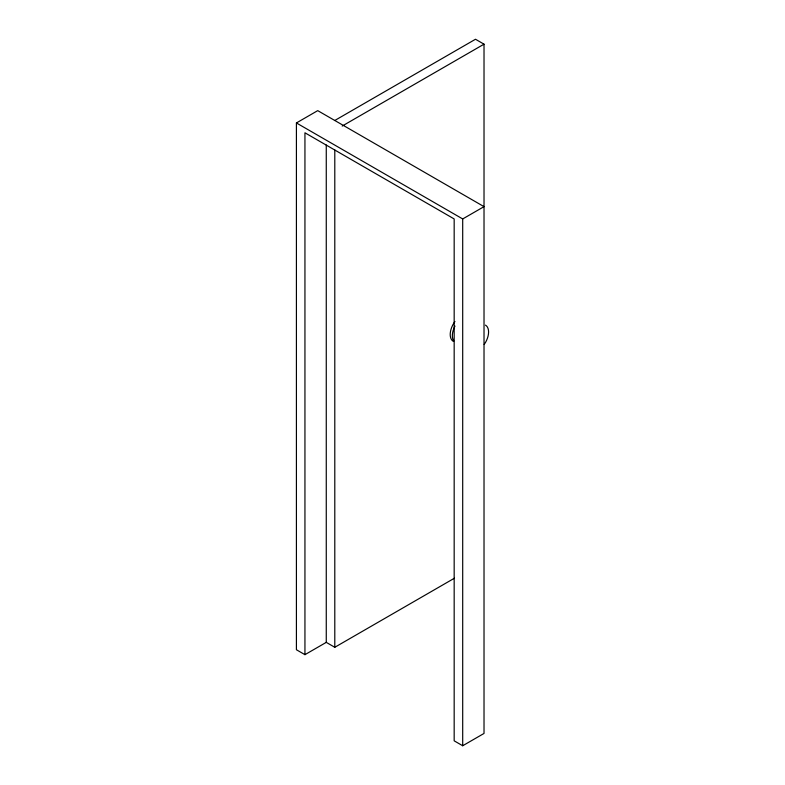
<?xml version="1.0" encoding="UTF-8"?>
<svg xmlns="http://www.w3.org/2000/svg" width="785" height="785" viewBox="0 0 785 785"><rect width="100%" height="100%" fill="white"/><g stroke="black" fill="none" stroke-linecap="round" stroke-linejoin="round"><path stroke-width="1.18" d="M484.168 344.409L485.464 342.525A15.072 8.704 -60 0 0 485.464 325.118M296.416 122.951L317.729 110.636L484.021 206.641L462.699 218.946L296.416 122.951L296.416 649.744L304.943 654.67L326.266 642.365L334.793 647.282L454.387 578.231M334.724 120.517L475.494 39.25L484.021 44.176L484.021 733.445L462.699 745.75L454.172 740.824L454.172 218.946L304.943 132.793L304.943 654.67M342.201 126.051L484.021 44.176M462.699 218.946L462.699 745.75M334.793 149.935L334.793 647.282M326.266 145.009L326.266 642.365M453.337 341.377A15.072 8.704 -60 0 1 454.947 321.507M453.769 341.033A15.072 8.704 -60 0 1 454.986 326.06"/></g></svg>
